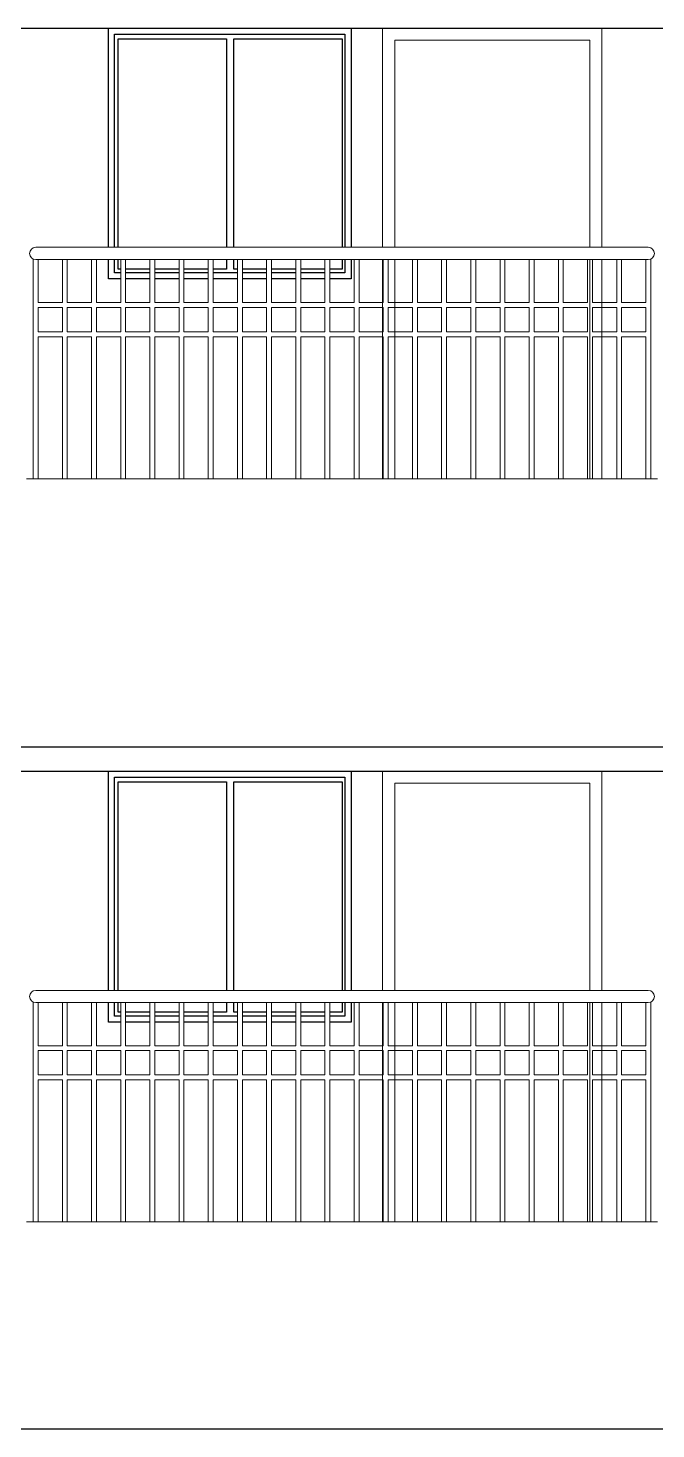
# Model space of a CAD drawing. Header units: metres. Extents: x -1441 to -394, y -133 to 518.
# Drawn here: x -1068.84 to -1066.26, y 33.94 to 39.69 of the extents above; entities that cross this region are included whole.
import ezdxf

# ---------------------------------------------------------------- set-up
doc = ezdxf.new("R2010")
doc.units = ezdxf.units.M
doc.header["$LTSCALE"] = 25.4
doc.layers.get('0').update_dxf_attribs({"linetype": 'CONTINUOUS'})
doc.layers.add('Railing', color=7, linetype='CONTINUOUS')

msp = doc.modelspace()

# ---------------------------------------------------------------- linework, layer by layer
at = {"color": 7}
for p, q in [((-1075.3926, 39.6894), (-1062.903, 39.6894)), ((-1075.3926, 36.7394), (-1062.903, 36.7394)), ((-1075.3926, 36.6394), (-1062.903, 36.6394)), ((-1091.9112, 33.9394), (-1061.5858, 33.9394))]:
    msp.add_line(p, q, dxfattribs=at)
at = {"color": 8, "lineweight": 13}
for p, q in [((-1068.8037, 38.7894), (-1066.2891, 38.7894)), ((-1068.8037, 38.7394), (-1066.2891, 38.7394)), ((-1068.8418, 37.8394), (-1066.251, 37.8394)), ((-1068.8037, 35.7394), (-1066.2891, 35.7394)), ((-1068.8037, 35.6894), (-1066.2891, 35.6894)), ((-1068.8418, 34.7894), (-1066.251, 34.7894))]:
    msp.add_line(p, q, dxfattribs=at)
at = {"color": 38, "linetype": 'Continuous'}
for points in [[(-1068.5055, 38.7894), (-1068.5055, 39.6894), (-1067.5091, 39.6894), (-1067.5091, 38.7894)], [(-1068.4805, 38.7894), (-1068.4805, 39.6644), (-1067.5341, 39.6644), (-1067.5341, 38.7894)], [(-1068.4545, 38.6594), (-1068.5055, 38.6594), (-1068.5055, 38.7394)], [(-1068.4545, 38.6844), (-1068.4805, 38.6844), (-1068.4805, 38.7394)], [(-1067.5091, 38.7394), (-1067.5091, 38.6594), (-1067.5963, 38.6594)], [(-1067.5341, 38.7394), (-1067.5341, 38.6844), (-1067.5963, 38.6844)], [(-1068.3347, 38.6844), (-1068.4345, 38.6844)], [(-1068.3347, 38.6594), (-1068.4345, 38.6594)], [(-1068.215, 38.6844), (-1068.3147, 38.6844)], [(-1068.215, 38.6594), (-1068.3147, 38.6594)], [(-1068.0952, 38.6844), (-1068.195, 38.6844)], [(-1068.0952, 38.6594), (-1068.195, 38.6594)], [(-1067.9755, 38.6844), (-1068.0752, 38.6844)], [(-1067.9755, 38.6594), (-1068.0752, 38.6594)], [(-1067.8558, 38.6844), (-1067.9555, 38.6844)], [(-1067.8558, 38.6594), (-1067.9555, 38.6594)], [(-1067.736, 38.6844), (-1067.8358, 38.6844)], [(-1067.736, 38.6594), (-1067.8358, 38.6594)], [(-1067.6163, 38.6844), (-1067.716, 38.6844)], [(-1067.6163, 38.6594), (-1067.716, 38.6594)], [(-1068.5055, 35.7394), (-1068.5055, 36.6394), (-1067.5091, 36.6394), (-1067.5091, 35.7394)], [(-1068.4805, 35.7394), (-1068.4805, 36.6144), (-1067.5341, 36.6144), (-1067.5341, 35.7394)], [(-1068.4545, 35.6094), (-1068.5055, 35.6094), (-1068.5055, 35.6894)], [(-1068.4545, 35.6344), (-1068.4805, 35.6344), (-1068.4805, 35.6894)], [(-1067.5091, 35.6894), (-1067.5091, 35.6094), (-1067.5963, 35.6094)], [(-1067.5341, 35.6894), (-1067.5341, 35.6344), (-1067.5963, 35.6344)], [(-1068.3347, 35.6344), (-1068.4345, 35.6344)], [(-1068.3347, 35.6094), (-1068.4345, 35.6094)], [(-1068.215, 35.6344), (-1068.3147, 35.6344)], [(-1068.215, 35.6094), (-1068.3147, 35.6094)], [(-1068.0952, 35.6344), (-1068.195, 35.6344)], [(-1068.0952, 35.6094), (-1068.195, 35.6094)], [(-1067.9755, 35.6344), (-1068.0752, 35.6344)], [(-1067.9755, 35.6094), (-1068.0752, 35.6094)], [(-1067.8558, 35.6344), (-1067.9555, 35.6344)], [(-1067.8558, 35.6094), (-1067.9555, 35.6094)], [(-1067.736, 35.6344), (-1067.8358, 35.6344)], [(-1067.736, 35.6094), (-1067.8358, 35.6094)], [(-1067.6163, 35.6344), (-1067.716, 35.6344)], [(-1067.6163, 35.6094), (-1067.716, 35.6094)]]:
    msp.add_lwpolyline(points, dxfattribs=at)
at = {"color": 8, "linetype": 'Continuous', "lineweight": 13}
for points in [[(-1066.4796, 38.7894), (-1066.4796, 39.6894), (-1067.3796, 39.6894), (-1067.3796, 38.7894)], [(-1066.5296, 38.7894), (-1066.5296, 39.6394), (-1067.3296, 39.6394), (-1067.3296, 38.7894)], [(-1067.3796, 38.7394), (-1067.3796, 37.8394)], [(-1067.3296, 38.7394), (-1067.3296, 37.8394)], [(-1066.5296, 37.8394), (-1066.5296, 38.7394)], [(-1066.4796, 37.8394), (-1066.4796, 38.7394)], [(-1066.4796, 35.7394), (-1066.4796, 36.6394), (-1067.3796, 36.6394), (-1067.3796, 35.7394)], [(-1066.5296, 35.7394), (-1066.5296, 36.5894), (-1067.3296, 36.5894), (-1067.3296, 35.7394)], [(-1067.3796, 35.6894), (-1067.3796, 34.7894)], [(-1067.3296, 35.6894), (-1067.3296, 34.7894)], [(-1066.5296, 34.7894), (-1066.5296, 35.6894)], [(-1066.4796, 34.7894), (-1066.4796, 35.6894)]]:
    msp.add_lwpolyline(points, dxfattribs=at)
at = {"color": 144, "linetype": 'Continuous'}
for points in [[(-1068.4654, 38.7894), (-1068.4654, 39.645), (-1068.0202, 39.645), (-1068.0202, 38.7894)], [(-1067.9905, 38.7894), (-1067.9905, 39.645), (-1067.5453, 39.645), (-1067.5453, 38.7894)], [(-1068.4545, 38.6999), (-1068.4654, 38.6999), (-1068.4654, 38.7394)], [(-1068.3347, 38.6999), (-1068.4345, 38.6999)], [(-1068.215, 38.6999), (-1068.3147, 38.6999)], [(-1068.0952, 38.6999), (-1068.195, 38.6999)], [(-1068.0202, 38.7394), (-1068.0202, 38.6999), (-1068.0752, 38.6999)], [(-1067.9755, 38.6999), (-1067.9905, 38.6999), (-1067.9905, 38.7394)], [(-1067.8558, 38.6999), (-1067.9555, 38.6999)], [(-1067.736, 38.6999), (-1067.8358, 38.6999)], [(-1067.6163, 38.6999), (-1067.716, 38.6999)], [(-1067.5453, 38.7394), (-1067.5453, 38.6999), (-1067.5963, 38.6999)], [(-1068.4654, 35.7394), (-1068.4654, 36.595), (-1068.0202, 36.595), (-1068.0202, 35.7394)], [(-1067.9905, 35.7394), (-1067.9905, 36.595), (-1067.5453, 36.595), (-1067.5453, 35.7394)], [(-1068.4545, 35.6499), (-1068.4654, 35.6499), (-1068.4654, 35.6894)], [(-1068.0202, 35.6894), (-1068.0202, 35.6499), (-1068.0752, 35.6499)], [(-1067.9755, 35.6499), (-1067.9905, 35.6499), (-1067.9905, 35.6894)], [(-1067.5453, 35.6894), (-1067.5453, 35.6499), (-1067.5963, 35.6499)], [(-1068.3347, 35.6499), (-1068.4345, 35.6499)], [(-1068.215, 35.6499), (-1068.3147, 35.6499)], [(-1068.0952, 35.6499), (-1068.195, 35.6499)], [(-1067.8558, 35.6499), (-1067.9555, 35.6499)], [(-1067.736, 35.6499), (-1067.8358, 35.6499)], [(-1067.6163, 35.6499), (-1067.716, 35.6499)]]:
    msp.add_lwpolyline(points, dxfattribs=at)
at = {"color": 8, "lineweight": 13}
for centre, start, end in [((-1068.8037, 38.7644), 90, 270), ((-1066.2891, 38.7644), 270, 90), ((-1068.8037, 35.7144), 90, 270), ((-1066.2891, 35.7144), 270, 90)]:
    msp.add_arc(centre, 0.025, start, end, dxfattribs=at)
at = {"layer": 'Railing', "color": 8, "lineweight": 15}
for p, q in [((-1068.8137, 37.8394), (-1068.8137, 38.7394)), ((-1068.7937, 38.5623), (-1068.7937, 38.7394)), ((-1068.694, 38.5623), (-1068.694, 38.7394)), ((-1068.674, 38.5623), (-1068.674, 38.7394)), ((-1068.5742, 38.5623), (-1068.5742, 38.7394)), ((-1068.5542, 38.5623), (-1068.5542, 38.7394)), ((-1068.4545, 38.5623), (-1068.4545, 38.7394)), ((-1068.4345, 38.5623), (-1068.4345, 38.7394)), ((-1068.3347, 38.5623), (-1068.3347, 38.7394)), ((-1068.3147, 38.5623), (-1068.3147, 38.7394)), ((-1068.215, 38.5623), (-1068.215, 38.7394)), ((-1068.195, 38.5623), (-1068.195, 38.7394)), ((-1068.0952, 38.5623), (-1068.0952, 38.7394)), ((-1068.0752, 38.5623), (-1068.0752, 38.7394)), ((-1067.9755, 38.5623), (-1067.9755, 38.7394)), ((-1067.9555, 38.5623), (-1067.9555, 38.7394)), ((-1067.8558, 38.5623), (-1067.8558, 38.7394)), ((-1067.8358, 38.5623), (-1067.8358, 38.7394)), ((-1067.736, 38.5623), (-1067.736, 38.7394)), ((-1067.716, 38.5623), (-1067.716, 38.7394)), ((-1067.6163, 38.5623), (-1067.6163, 38.7394)), ((-1067.5963, 38.5623), (-1067.5963, 38.7394)), ((-1067.4965, 38.5623), (-1067.4965, 38.7394)), ((-1067.4765, 38.5623), (-1067.4765, 38.7394)), ((-1067.3768, 38.5623), (-1067.3768, 38.7394)), ((-1067.3568, 38.5623), (-1067.3568, 38.7394)), ((-1067.257, 38.5623), (-1067.257, 38.7394)), ((-1067.237, 38.5623), (-1067.237, 38.7394)), ((-1067.1373, 38.5623), (-1067.1373, 38.7394)), ((-1067.1173, 38.5623), (-1067.1173, 38.7394)), ((-1067.0176, 38.5623), (-1067.0176, 38.7394)), ((-1066.9976, 38.5623), (-1066.9976, 38.7394)), ((-1066.8978, 38.5623), (-1066.8978, 38.7394)), ((-1066.8778, 38.5623), (-1066.8778, 38.7394)), ((-1066.7781, 38.5623), (-1066.7781, 38.7394)), ((-1066.7581, 38.5623), (-1066.7581, 38.7394)), ((-1066.6583, 38.5623), (-1066.6583, 38.7394)), ((-1066.6383, 38.5623), (-1066.6383, 38.7394)), ((-1066.5386, 38.5623), (-1066.5386, 38.7394)), ((-1066.5186, 38.5623), (-1066.5186, 38.7394)), ((-1066.4188, 38.5623), (-1066.4188, 38.7394)), ((-1066.3988, 38.5623), (-1066.3988, 38.7394)), ((-1066.2991, 38.5623), (-1066.2991, 38.7394)), ((-1066.2791, 37.8394), (-1066.2791, 38.7394)), ((-1068.694, 38.5623), (-1068.7937, 38.5623)), ((-1068.7937, 38.4426), (-1068.7937, 38.5423)), ((-1068.694, 38.5423), (-1068.7937, 38.5423)), ((-1068.694, 38.4426), (-1068.694, 38.5423)), ((-1068.5742, 38.5623), (-1068.674, 38.5623)), ((-1068.674, 38.4426), (-1068.674, 38.5423)), ((-1068.5742, 38.5423), (-1068.674, 38.5423)), ((-1068.5742, 38.4426), (-1068.5742, 38.5423)), ((-1068.4545, 38.5623), (-1068.5542, 38.5623)), ((-1068.5542, 38.4426), (-1068.5542, 38.5423)), ((-1068.4545, 38.5423), (-1068.5542, 38.5423)), ((-1068.4545, 38.4426), (-1068.4545, 38.5423)), ((-1068.3347, 38.5623), (-1068.4345, 38.5623)), ((-1068.4345, 38.4426), (-1068.4345, 38.5423)), ((-1068.3347, 38.5423), (-1068.4345, 38.5423)), ((-1068.3347, 38.4426), (-1068.3347, 38.5423)), ((-1068.215, 38.5623), (-1068.3147, 38.5623)), ((-1068.3147, 38.4426), (-1068.3147, 38.5423)), ((-1068.215, 38.5423), (-1068.3147, 38.5423)), ((-1068.215, 38.4426), (-1068.215, 38.5423)), ((-1068.0952, 38.5623), (-1068.195, 38.5623)), ((-1068.195, 38.4426), (-1068.195, 38.5423)), ((-1068.0952, 38.5423), (-1068.195, 38.5423)), ((-1068.0952, 38.4426), (-1068.0952, 38.5423)), ((-1067.9755, 38.5623), (-1068.0752, 38.5623)), ((-1068.0752, 38.4426), (-1068.0752, 38.5423)), ((-1067.9755, 38.5423), (-1068.0752, 38.5423)), ((-1067.9755, 38.4426), (-1067.9755, 38.5423)), ((-1067.8558, 38.5623), (-1067.9555, 38.5623)), ((-1067.9555, 38.4426), (-1067.9555, 38.5423)), ((-1067.8558, 38.5423), (-1067.9555, 38.5423)), ((-1067.8558, 38.4426), (-1067.8558, 38.5423)), ((-1067.736, 38.5623), (-1067.8358, 38.5623)), ((-1067.8358, 38.4426), (-1067.8358, 38.5423)), ((-1067.736, 38.5423), (-1067.8358, 38.5423)), ((-1067.736, 38.4426), (-1067.736, 38.5423)), ((-1067.6163, 38.5623), (-1067.716, 38.5623)), ((-1067.716, 38.4426), (-1067.716, 38.5423)), ((-1067.6163, 38.5423), (-1067.716, 38.5423)), ((-1067.6163, 38.4426), (-1067.6163, 38.5423)), ((-1067.4965, 38.5623), (-1067.5963, 38.5623)), ((-1067.5963, 38.4426), (-1067.5963, 38.5423)), ((-1067.4965, 38.5423), (-1067.5963, 38.5423)), ((-1067.4965, 38.4426), (-1067.4965, 38.5423)), ((-1067.3768, 38.5623), (-1067.4765, 38.5623)), ((-1067.4765, 38.4426), (-1067.4765, 38.5423)), ((-1067.3768, 38.5423), (-1067.4765, 38.5423)), ((-1067.3768, 38.4426), (-1067.3768, 38.5423)), ((-1067.257, 38.5623), (-1067.3568, 38.5623)), ((-1067.3568, 38.4426), (-1067.3568, 38.5423)), ((-1067.257, 38.5423), (-1067.3568, 38.5423)), ((-1067.257, 38.4426), (-1067.257, 38.5423)), ((-1067.1373, 38.5623), (-1067.237, 38.5623)), ((-1067.237, 38.4426), (-1067.237, 38.5423)), ((-1067.1373, 38.5423), (-1067.237, 38.5423)), ((-1067.1373, 38.4426), (-1067.1373, 38.5423)), ((-1067.0176, 38.5623), (-1067.1173, 38.5623)), ((-1067.1173, 38.4426), (-1067.1173, 38.5423)), ((-1067.0176, 38.5423), (-1067.1173, 38.5423)), ((-1067.0176, 38.4426), (-1067.0176, 38.5423)), ((-1066.8978, 38.5623), (-1066.9976, 38.5623)), ((-1066.9976, 38.4426), (-1066.9976, 38.5423)), ((-1066.8978, 38.5423), (-1066.9976, 38.5423)), ((-1066.8978, 38.4426), (-1066.8978, 38.5423)), ((-1066.7781, 38.5623), (-1066.8778, 38.5623)), ((-1066.8778, 38.4426), (-1066.8778, 38.5423)), ((-1066.7781, 38.5423), (-1066.8778, 38.5423)), ((-1066.7781, 38.4426), (-1066.7781, 38.5423)), ((-1066.6583, 38.5623), (-1066.7581, 38.5623)), ((-1066.7581, 38.4426), (-1066.7581, 38.5423)), ((-1066.6583, 38.5423), (-1066.7581, 38.5423)), ((-1066.6583, 38.4426), (-1066.6583, 38.5423)), ((-1066.5386, 38.5623), (-1066.6383, 38.5623)), ((-1066.6383, 38.4426), (-1066.6383, 38.5423)), ((-1066.5386, 38.5423), (-1066.6383, 38.5423)), ((-1066.5386, 38.4426), (-1066.5386, 38.5423)), ((-1066.4188, 38.5623), (-1066.5186, 38.5623)), ((-1066.5186, 38.4426), (-1066.5186, 38.5423)), ((-1066.4188, 38.5423), (-1066.5186, 38.5423)), ((-1066.4188, 38.4426), (-1066.4188, 38.5423)), ((-1066.2991, 38.5623), (-1066.3988, 38.5623)), ((-1066.3988, 38.4426), (-1066.3988, 38.5423)), ((-1066.2991, 38.5423), (-1066.3988, 38.5423)), ((-1066.2991, 38.4426), (-1066.2991, 38.5423)), ((-1068.694, 38.4426), (-1068.7937, 38.4426)), ((-1068.7937, 37.8394), (-1068.7937, 38.4226)), ((-1068.694, 38.4226), (-1068.7937, 38.4226)), ((-1068.694, 37.8394), (-1068.694, 38.4226)), ((-1068.5742, 38.4426), (-1068.674, 38.4426)), ((-1068.674, 37.8394), (-1068.674, 38.4226)), ((-1068.5742, 38.4226), (-1068.674, 38.4226)), ((-1068.5742, 37.8394), (-1068.5742, 38.4226)), ((-1068.4545, 38.4426), (-1068.5542, 38.4426)), ((-1068.5542, 37.8394), (-1068.5542, 38.4226)), ((-1068.4545, 38.4226), (-1068.5542, 38.4226)), ((-1068.4545, 37.8394), (-1068.4545, 38.4226)), ((-1068.3347, 38.4426), (-1068.4345, 38.4426)), ((-1068.4345, 37.8394), (-1068.4345, 38.4226)), ((-1068.3347, 38.4226), (-1068.4345, 38.4226)), ((-1068.3347, 37.8394), (-1068.3347, 38.4226)), ((-1068.215, 38.4426), (-1068.3147, 38.4426)), ((-1068.3147, 37.8394), (-1068.3147, 38.4226)), ((-1068.215, 38.4226), (-1068.3147, 38.4226)), ((-1068.215, 37.8394), (-1068.215, 38.4226)), ((-1068.0952, 38.4426), (-1068.195, 38.4426)), ((-1068.195, 37.8394), (-1068.195, 38.4226)), ((-1068.0952, 38.4226), (-1068.195, 38.4226)), ((-1068.0952, 37.8394), (-1068.0952, 38.4226)), ((-1067.9755, 38.4426), (-1068.0752, 38.4426)), ((-1068.0752, 37.8394), (-1068.0752, 38.4226)), ((-1067.9755, 38.4226), (-1068.0752, 38.4226)), ((-1067.9755, 37.8394), (-1067.9755, 38.4226)), ((-1067.8558, 38.4426), (-1067.9555, 38.4426)), ((-1067.9555, 37.8394), (-1067.9555, 38.4226)), ((-1067.8558, 38.4226), (-1067.9555, 38.4226)), ((-1067.8558, 37.8394), (-1067.8558, 38.4226)), ((-1067.736, 38.4426), (-1067.8358, 38.4426)), ((-1067.8358, 37.8394), (-1067.8358, 38.4226)), ((-1067.736, 38.4226), (-1067.8358, 38.4226)), ((-1067.736, 37.8394), (-1067.736, 38.4226)), ((-1067.6163, 38.4426), (-1067.716, 38.4426)), ((-1067.716, 37.8394), (-1067.716, 38.4226)), ((-1067.6163, 38.4226), (-1067.716, 38.4226)), ((-1067.6163, 37.8394), (-1067.6163, 38.4226)), ((-1067.4965, 38.4426), (-1067.5963, 38.4426)), ((-1067.5963, 37.8394), (-1067.5963, 38.4226)), ((-1067.4965, 38.4226), (-1067.5963, 38.4226)), ((-1067.4965, 37.8394), (-1067.4965, 38.4226)), ((-1067.3768, 38.4426), (-1067.4765, 38.4426)), ((-1067.4765, 37.8394), (-1067.4765, 38.4226)), ((-1067.3768, 38.4226), (-1067.4765, 38.4226)), ((-1067.3768, 37.8394), (-1067.3768, 38.4226)), ((-1067.257, 38.4426), (-1067.3568, 38.4426)), ((-1067.3568, 37.8394), (-1067.3568, 38.4226)), ((-1067.257, 38.4226), (-1067.3568, 38.4226)), ((-1067.257, 37.8394), (-1067.257, 38.4226)), ((-1067.1373, 38.4426), (-1067.237, 38.4426)), ((-1067.237, 37.8394), (-1067.237, 38.4226)), ((-1067.1373, 38.4226), (-1067.237, 38.4226)), ((-1067.1373, 37.8394), (-1067.1373, 38.4226)), ((-1067.0176, 38.4426), (-1067.1173, 38.4426)), ((-1067.1173, 37.8394), (-1067.1173, 38.4226)), ((-1067.0176, 38.4226), (-1067.1173, 38.4226)), ((-1067.0176, 37.8394), (-1067.0176, 38.4226)), ((-1066.8978, 38.4426), (-1066.9976, 38.4426)), ((-1066.9976, 37.8394), (-1066.9976, 38.4226)), ((-1066.8978, 38.4226), (-1066.9976, 38.4226)), ((-1066.8978, 37.8394), (-1066.8978, 38.4226)), ((-1066.7781, 38.4426), (-1066.8778, 38.4426)), ((-1066.8778, 37.8394), (-1066.8778, 38.4226)), ((-1066.7781, 38.4226), (-1066.8778, 38.4226)), ((-1066.7781, 37.8394), (-1066.7781, 38.4226)), ((-1066.6583, 38.4426), (-1066.7581, 38.4426)), ((-1066.7581, 37.8394), (-1066.7581, 38.4226)), ((-1066.6583, 38.4226), (-1066.7581, 38.4226)), ((-1066.6583, 37.8394), (-1066.6583, 38.4226)), ((-1066.5386, 38.4426), (-1066.6383, 38.4426)), ((-1066.6383, 37.8394), (-1066.6383, 38.4226)), ((-1066.5386, 38.4226), (-1066.6383, 38.4226)), ((-1066.5386, 37.8394), (-1066.5386, 38.4226)), ((-1066.4188, 38.4426), (-1066.5186, 38.4426)), ((-1066.5186, 37.8394), (-1066.5186, 38.4226)), ((-1066.4188, 38.4226), (-1066.5186, 38.4226)), ((-1066.4188, 37.8394), (-1066.4188, 38.4226)), ((-1066.2991, 38.4426), (-1066.3988, 38.4426)), ((-1066.3988, 37.8394), (-1066.3988, 38.4226)), ((-1066.2991, 38.4226), (-1066.3988, 38.4226)), ((-1066.2991, 37.8394), (-1066.2991, 38.4226)), ((-1068.8137, 34.7894), (-1068.8137, 35.6894)), ((-1068.7937, 35.5123), (-1068.7937, 35.6894)), ((-1068.694, 35.5123), (-1068.694, 35.6894)), ((-1068.674, 35.5123), (-1068.674, 35.6894)), ((-1068.5742, 35.5123), (-1068.5742, 35.6894)), ((-1068.5542, 35.5123), (-1068.5542, 35.6894)), ((-1068.4545, 35.5123), (-1068.4545, 35.6894)), ((-1068.4345, 35.5123), (-1068.4345, 35.6894)), ((-1068.3347, 35.5123), (-1068.3347, 35.6894)), ((-1068.3147, 35.5123), (-1068.3147, 35.6894)), ((-1068.215, 35.5123), (-1068.215, 35.6894)), ((-1068.195, 35.5123), (-1068.195, 35.6894)), ((-1068.0952, 35.5123), (-1068.0952, 35.6894)), ((-1068.0752, 35.5123), (-1068.0752, 35.6894)), ((-1067.9755, 35.5123), (-1067.9755, 35.6894)), ((-1067.9555, 35.5123), (-1067.9555, 35.6894)), ((-1067.8558, 35.5123), (-1067.8558, 35.6894)), ((-1067.8358, 35.5123), (-1067.8358, 35.6894)), ((-1067.736, 35.5123), (-1067.736, 35.6894)), ((-1067.716, 35.5123), (-1067.716, 35.6894)), ((-1067.6163, 35.5123), (-1067.6163, 35.6894)), ((-1067.5963, 35.5123), (-1067.5963, 35.6894)), ((-1067.4965, 35.5123), (-1067.4965, 35.6894)), ((-1067.4765, 35.5123), (-1067.4765, 35.6894)), ((-1067.3768, 35.5123), (-1067.3768, 35.6894)), ((-1067.3568, 35.5123), (-1067.3568, 35.6894)), ((-1067.257, 35.5123), (-1067.257, 35.6894)), ((-1067.237, 35.5123), (-1067.237, 35.6894)), ((-1067.1373, 35.5123), (-1067.1373, 35.6894)), ((-1067.1173, 35.5123), (-1067.1173, 35.6894)), ((-1067.0176, 35.5123), (-1067.0176, 35.6894)), ((-1066.9976, 35.5123), (-1066.9976, 35.6894)), ((-1066.8978, 35.5123), (-1066.8978, 35.6894)), ((-1066.8778, 35.5123), (-1066.8778, 35.6894)), ((-1066.7781, 35.5123), (-1066.7781, 35.6894)), ((-1066.7581, 35.5123), (-1066.7581, 35.6894)), ((-1066.6583, 35.5123), (-1066.6583, 35.6894)), ((-1066.6383, 35.5123), (-1066.6383, 35.6894)), ((-1066.5386, 35.5123), (-1066.5386, 35.6894)), ((-1066.5186, 35.5123), (-1066.5186, 35.6894)), ((-1066.4188, 35.5123), (-1066.4188, 35.6894)), ((-1066.3988, 35.5123), (-1066.3988, 35.6894)), ((-1066.2991, 35.5123), (-1066.2991, 35.6894)), ((-1066.2791, 34.7894), (-1066.2791, 35.6894)), ((-1068.694, 35.5123), (-1068.7937, 35.5123)), ((-1068.7937, 35.3926), (-1068.7937, 35.4923)), ((-1068.694, 35.4923), (-1068.7937, 35.4923)), ((-1068.694, 35.3926), (-1068.694, 35.4923)), ((-1068.5742, 35.5123), (-1068.674, 35.5123)), ((-1068.674, 35.3926), (-1068.674, 35.4923)), ((-1068.5742, 35.4923), (-1068.674, 35.4923)), ((-1068.5742, 35.3926), (-1068.5742, 35.4923)), ((-1068.4545, 35.5123), (-1068.5542, 35.5123)), ((-1068.5542, 35.3926), (-1068.5542, 35.4923)), ((-1068.4545, 35.4923), (-1068.5542, 35.4923)), ((-1068.4545, 35.3926), (-1068.4545, 35.4923)), ((-1068.3347, 35.5123), (-1068.4345, 35.5123)), ((-1068.4345, 35.3926), (-1068.4345, 35.4923)), ((-1068.3347, 35.4923), (-1068.4345, 35.4923)), ((-1068.3347, 35.3926), (-1068.3347, 35.4923)), ((-1068.215, 35.5123), (-1068.3147, 35.5123)), ((-1068.3147, 35.3926), (-1068.3147, 35.4923)), ((-1068.215, 35.4923), (-1068.3147, 35.4923)), ((-1068.215, 35.3926), (-1068.215, 35.4923)), ((-1068.0952, 35.5123), (-1068.195, 35.5123)), ((-1068.195, 35.3926), (-1068.195, 35.4923)), ((-1068.0952, 35.4923), (-1068.195, 35.4923)), ((-1068.0952, 35.3926), (-1068.0952, 35.4923)), ((-1067.9755, 35.5123), (-1068.0752, 35.5123)), ((-1068.0752, 35.3926), (-1068.0752, 35.4923)), ((-1067.9755, 35.4923), (-1068.0752, 35.4923)), ((-1067.9755, 35.3926), (-1067.9755, 35.4923)), ((-1067.8558, 35.5123), (-1067.9555, 35.5123)), ((-1067.9555, 35.3926), (-1067.9555, 35.4923)), ((-1067.8558, 35.4923), (-1067.9555, 35.4923)), ((-1067.8558, 35.3926), (-1067.8558, 35.4923)), ((-1067.736, 35.5123), (-1067.8358, 35.5123)), ((-1067.8358, 35.3926), (-1067.8358, 35.4923)), ((-1067.736, 35.4923), (-1067.8358, 35.4923)), ((-1067.736, 35.3926), (-1067.736, 35.4923)), ((-1067.6163, 35.5123), (-1067.716, 35.5123)), ((-1067.716, 35.3926), (-1067.716, 35.4923)), ((-1067.6163, 35.4923), (-1067.716, 35.4923)), ((-1067.6163, 35.3926), (-1067.6163, 35.4923)), ((-1067.4965, 35.5123), (-1067.5963, 35.5123)), ((-1067.5963, 35.3926), (-1067.5963, 35.4923)), ((-1067.4965, 35.4923), (-1067.5963, 35.4923)), ((-1067.4965, 35.3926), (-1067.4965, 35.4923)), ((-1067.3768, 35.5123), (-1067.4765, 35.5123)), ((-1067.4765, 35.3926), (-1067.4765, 35.4923)), ((-1067.3768, 35.4923), (-1067.4765, 35.4923)), ((-1067.3768, 35.3926), (-1067.3768, 35.4923)), ((-1067.257, 35.5123), (-1067.3568, 35.5123)), ((-1067.3568, 35.3926), (-1067.3568, 35.4923)), ((-1067.257, 35.4923), (-1067.3568, 35.4923)), ((-1067.257, 35.3926), (-1067.257, 35.4923)), ((-1067.1373, 35.5123), (-1067.237, 35.5123)), ((-1067.237, 35.3926), (-1067.237, 35.4923)), ((-1067.1373, 35.4923), (-1067.237, 35.4923)), ((-1067.1373, 35.3926), (-1067.1373, 35.4923)), ((-1067.0176, 35.5123), (-1067.1173, 35.5123)), ((-1067.1173, 35.3926), (-1067.1173, 35.4923)), ((-1067.0176, 35.4923), (-1067.1173, 35.4923)), ((-1067.0176, 35.3926), (-1067.0176, 35.4923)), ((-1066.8978, 35.5123), (-1066.9976, 35.5123)), ((-1066.9976, 35.3926), (-1066.9976, 35.4923)), ((-1066.8978, 35.4923), (-1066.9976, 35.4923)), ((-1066.8978, 35.3926), (-1066.8978, 35.4923)), ((-1066.7781, 35.5123), (-1066.8778, 35.5123)), ((-1066.8778, 35.3926), (-1066.8778, 35.4923)), ((-1066.7781, 35.4923), (-1066.8778, 35.4923)), ((-1066.7781, 35.3926), (-1066.7781, 35.4923)), ((-1066.6583, 35.5123), (-1066.7581, 35.5123)), ((-1066.7581, 35.3926), (-1066.7581, 35.4923)), ((-1066.6583, 35.4923), (-1066.7581, 35.4923)), ((-1066.6583, 35.3926), (-1066.6583, 35.4923)), ((-1066.5386, 35.5123), (-1066.6383, 35.5123)), ((-1066.6383, 35.3926), (-1066.6383, 35.4923)), ((-1066.5386, 35.4923), (-1066.6383, 35.4923)), ((-1066.5386, 35.3926), (-1066.5386, 35.4923)), ((-1066.4188, 35.5123), (-1066.5186, 35.5123)), ((-1066.5186, 35.3926), (-1066.5186, 35.4923)), ((-1066.4188, 35.4923), (-1066.5186, 35.4923)), ((-1066.4188, 35.3926), (-1066.4188, 35.4923)), ((-1066.2991, 35.5123), (-1066.3988, 35.5123)), ((-1066.3988, 35.3926), (-1066.3988, 35.4923)), ((-1066.2991, 35.4923), (-1066.3988, 35.4923)), ((-1066.2991, 35.3926), (-1066.2991, 35.4923)), ((-1068.694, 35.3926), (-1068.7937, 35.3926)), ((-1068.7937, 34.7894), (-1068.7937, 35.3726)), ((-1068.694, 35.3726), (-1068.7937, 35.3726)), ((-1068.694, 34.7894), (-1068.694, 35.3726)), ((-1068.5742, 35.3926), (-1068.674, 35.3926)), ((-1068.674, 34.7894), (-1068.674, 35.3726)), ((-1068.5742, 35.3726), (-1068.674, 35.3726)), ((-1068.5742, 34.7894), (-1068.5742, 35.3726)), ((-1068.4545, 35.3926), (-1068.5542, 35.3926)), ((-1068.5542, 34.7894), (-1068.5542, 35.3726)), ((-1068.4545, 35.3726), (-1068.5542, 35.3726)), ((-1068.4545, 34.7894), (-1068.4545, 35.3726)), ((-1068.3347, 35.3926), (-1068.4345, 35.3926)), ((-1068.4345, 34.7894), (-1068.4345, 35.3726)), ((-1068.3347, 35.3726), (-1068.4345, 35.3726)), ((-1068.3347, 34.7894), (-1068.3347, 35.3726)), ((-1068.215, 35.3926), (-1068.3147, 35.3926)), ((-1068.3147, 34.7894), (-1068.3147, 35.3726)), ((-1068.215, 35.3726), (-1068.3147, 35.3726)), ((-1068.215, 34.7894), (-1068.215, 35.3726)), ((-1068.0952, 35.3926), (-1068.195, 35.3926)), ((-1068.195, 34.7894), (-1068.195, 35.3726)), ((-1068.0952, 35.3726), (-1068.195, 35.3726)), ((-1068.0952, 34.7894), (-1068.0952, 35.3726)), ((-1067.9755, 35.3926), (-1068.0752, 35.3926)), ((-1068.0752, 34.7894), (-1068.0752, 35.3726)), ((-1067.9755, 35.3726), (-1068.0752, 35.3726)), ((-1067.9755, 34.7894), (-1067.9755, 35.3726)), ((-1067.8558, 35.3926), (-1067.9555, 35.3926)), ((-1067.9555, 34.7894), (-1067.9555, 35.3726)), ((-1067.8558, 35.3726), (-1067.9555, 35.3726)), ((-1067.8558, 34.7894), (-1067.8558, 35.3726)), ((-1067.736, 35.3926), (-1067.8358, 35.3926)), ((-1067.8358, 34.7894), (-1067.8358, 35.3726)), ((-1067.736, 35.3726), (-1067.8358, 35.3726)), ((-1067.736, 34.7894), (-1067.736, 35.3726)), ((-1067.6163, 35.3926), (-1067.716, 35.3926)), ((-1067.716, 34.7894), (-1067.716, 35.3726)), ((-1067.6163, 35.3726), (-1067.716, 35.3726)), ((-1067.6163, 34.7894), (-1067.6163, 35.3726)), ((-1067.4965, 35.3926), (-1067.5963, 35.3926)), ((-1067.5963, 34.7894), (-1067.5963, 35.3726)), ((-1067.4965, 35.3726), (-1067.5963, 35.3726)), ((-1067.4965, 34.7894), (-1067.4965, 35.3726)), ((-1067.3768, 35.3926), (-1067.4765, 35.3926)), ((-1067.4765, 34.7894), (-1067.4765, 35.3726)), ((-1067.3768, 35.3726), (-1067.4765, 35.3726)), ((-1067.3768, 34.7894), (-1067.3768, 35.3726)), ((-1067.257, 35.3926), (-1067.3568, 35.3926)), ((-1067.3568, 34.7894), (-1067.3568, 35.3726)), ((-1067.257, 35.3726), (-1067.3568, 35.3726)), ((-1067.257, 34.7894), (-1067.257, 35.3726)), ((-1067.1373, 35.3926), (-1067.237, 35.3926)), ((-1067.237, 34.7894), (-1067.237, 35.3726)), ((-1067.1373, 35.3726), (-1067.237, 35.3726)), ((-1067.1373, 34.7894), (-1067.1373, 35.3726)), ((-1067.0176, 35.3926), (-1067.1173, 35.3926)), ((-1067.1173, 34.7894), (-1067.1173, 35.3726)), ((-1067.0176, 35.3726), (-1067.1173, 35.3726)), ((-1067.0176, 34.7894), (-1067.0176, 35.3726)), ((-1066.8978, 35.3926), (-1066.9976, 35.3926)), ((-1066.9976, 34.7894), (-1066.9976, 35.3726)), ((-1066.8978, 35.3726), (-1066.9976, 35.3726)), ((-1066.8978, 34.7894), (-1066.8978, 35.3726)), ((-1066.7781, 35.3926), (-1066.8778, 35.3926)), ((-1066.8778, 34.7894), (-1066.8778, 35.3726)), ((-1066.7781, 35.3726), (-1066.8778, 35.3726)), ((-1066.7781, 34.7894), (-1066.7781, 35.3726)), ((-1066.6583, 35.3926), (-1066.7581, 35.3926)), ((-1066.7581, 34.7894), (-1066.7581, 35.3726)), ((-1066.6583, 35.3726), (-1066.7581, 35.3726)), ((-1066.6583, 34.7894), (-1066.6583, 35.3726)), ((-1066.5386, 35.3926), (-1066.6383, 35.3926)), ((-1066.6383, 34.7894), (-1066.6383, 35.3726)), ((-1066.5386, 35.3726), (-1066.6383, 35.3726)), ((-1066.5386, 34.7894), (-1066.5386, 35.3726)), ((-1066.4188, 35.3926), (-1066.5186, 35.3926)), ((-1066.5186, 34.7894), (-1066.5186, 35.3726)), ((-1066.4188, 35.3726), (-1066.5186, 35.3726)), ((-1066.4188, 34.7894), (-1066.4188, 35.3726)), ((-1066.2991, 35.3926), (-1066.3988, 35.3926)), ((-1066.3988, 34.7894), (-1066.3988, 35.3726)), ((-1066.2991, 35.3726), (-1066.3988, 35.3726)), ((-1066.2991, 34.7894), (-1066.2991, 35.3726))]:
    msp.add_line(p, q, dxfattribs=at)

doc.saveas('drawing.dxf')
